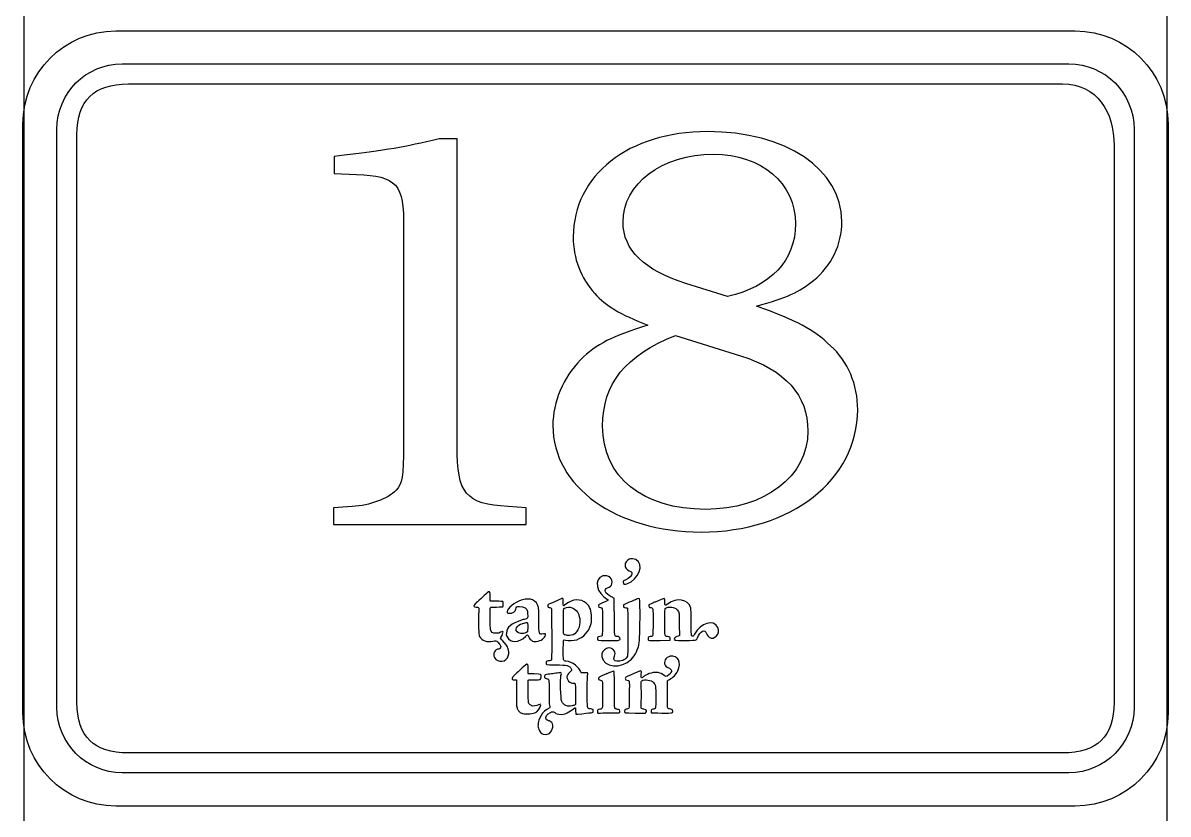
# Model space of a CAD drawing. Header units: millimetres. Extents: x 0 to 115, y 10 to 901.
# Drawn here: x -0.1 to 115.1, y 172.7 to 252.3 of the extents above; entities that cross this region are included whole.
import ezdxf

# ---------------------------------------------------------------- set-up
doc = ezdxf.new("R2010")
doc.units = ezdxf.units.MM
doc.layers.add('1', color=7, linetype='CONTINUOUS')

msp = doc.modelspace()

# ---------------------------------------------------------------- linework, layer by layer
at = {"layer": '1', "color": 7}
for p, q in [((0, 9.610394), (0, 900.64166)), ((114.999971, 900.64166), (114.999971, 9.610394)), ((9.864019, 248.171067), (105.140122, 248.171067)), ((9.864019, 248.171067), (9.864019, 248.171067)), ((10.503252, 246.141184), (104.500888, 246.141184)), ((10.503252, 246.141184), (10.503252, 246.141184)), ((3.30588, 183.465275), (3.30588, 241.594937)), ((5.317772, 183.965514), (5.317772, 241.057304)), ((111.69826, 241.594937), (111.69826, 183.465275)), ((43.595571, 240.613862), (41.773826, 240.613862)), ((43.595571, 209.748277), (43.595571, 240.613862)), ((109.686369, 239.934412), (109.686369, 183.965514)), ((31.189082, 238.848562), (31.189082, 237.141118)), ((31.189082, 237.141118), (33.465557, 237.026818)), ((38.188193, 231.673062), (38.188193, 209.86293)), ((70.798264, 224.78296), (66.586803, 226.092118)), ((73.700214, 223.814232), (73.700214, 223.814232)), ((65.561631, 220.852663), (72.10707, 218.803377)), ((33.009416, 203.654746), (31.131227, 203.540446)), ((31.131227, 203.540446), (31.131227, 201.833002)), ((50.538237, 203.540446), (48.716493, 203.654746)), ((50.538237, 201.833002), (50.538237, 203.540446)), ((31.131227, 201.833002), (50.538237, 201.833002)), ((60.570179, 193.8761), (60.323587, 193.766033)), ((60.323587, 193.766033), (60.323587, 193.657025)), ((63.158156, 193.899736), (62.885459, 193.770266)), ((62.885459, 193.770266), (62.885459, 193.650322)), ((57.115426, 192.029661), (57.111545, 192.473455)), ((58.200218, 192.605747), (58.200218, 191.901602)), ((57.04099, 191.788361), (57.115426, 192.029661)), ((58.200218, 191.901602), (58.194573, 191.798239)), ((58.201276, 191.596802), (58.194573, 191.140661)), ((58.204098, 191.669827), (58.201276, 191.596802)), ((65.936281, 191.713925), (65.940515, 190.699689)), ((47.786218, 190.912061), (47.510698, 190.912061)), ((47.956962, 191.0059), (47.786218, 190.912061)), ((48.538693, 190.933933), (48.515057, 190.709566)), ((48.515057, 190.709566), (48.606073, 190.548347)), ((64.018228, 190.192747), (65.008828, 190.206505)), ((65.008828, 190.206505), (65.008828, 190.341619)), ((65.940515, 190.699689), (65.892184, 190.659825)), ((51.162301, 190.132069), (51.301648, 190.067158)), ((51.301648, 190.067158), (51.537304, 190.090794)), ((60.744098, 189.178511), (60.724695, 188.599603)), ((52.537782, 188.081725), (52.530726, 187.922975)), ((52.647848, 188.111711), (52.537782, 188.081725)), ((60.724695, 188.599603), (60.659784, 188.496239)), ((62.119226, 187.064666), (62.064192, 187.100297)), ((62.109701, 186.746108), (62.119226, 187.064666)), ((49.355726, 186.233522), (49.559632, 186.222586)), ((49.559632, 186.222586), (49.557162, 185.915316)), ((55.488062, 184.799128), (55.495118, 183.75173)), ((55.495118, 183.75173), (55.443965, 183.710455)), ((57.268531, 183.241967), (57.148587, 183.28183)), ((57.275234, 183.117789), (57.268531, 183.241967)), ((62.09312, 183.390839), (62.106879, 183.940467)), ((62.146742, 183.348153), (62.09312, 183.390839)), ((54.072718, 182.756897), (54.455834, 182.81193)), ((54.455834, 182.81193), (54.636457, 182.900125)), ((61.501865, 182.892011), (62.521745, 182.887778)), ((62.521745, 182.887778), (62.572545, 182.937167)), ((104.500888, 178.880222), (10.503252, 178.880222)), ((105.140122, 176.889145), (9.864019, 176.889145))]:
    msp.add_line(p, q, dxfattribs=at)
at = {"layer": '1', "color": 1}
for p, q in [((9.224645, 251.478359), (105.779526, 251.478359)), ((9.224645, 251.478359), (9.224645, 251.478359)), ((-0.119865, 182.884955), (-0.119865, 242.128337)), ((115.124035, 242.128337), (115.124035, 182.884955)), ((105.779526, 173.533522), (9.224645, 173.533522))]:
    msp.add_line(p, q, dxfattribs=at)
for points in [[(-0.119865, 242.128337), (-0.119865, 247.308173), (4.047196, 251.478359), (9.224645, 251.478359)], [(105.779526, 251.478359), (110.956975, 251.478359), (115.124035, 247.308173), (115.124035, 242.128337)], [(9.224645, 173.533522), (4.047196, 173.533522), (-0.119865, 177.704767), (-0.119865, 182.884955)], [(115.124035, 182.884955), (115.124035, 177.704767), (110.956975, 173.533522), (105.779526, 173.533522)]]:
    msp.add_open_spline(points, degree=3, dxfattribs=at)
at = {"layer": '1', "color": 7}
for points in [[(3.30588, 241.594937), (3.30588, 245.237015), (6.231466, 248.171067), (9.864019, 248.171067)], [(105.140122, 248.171067), (108.772674, 248.171067), (111.69826, 245.237015), (111.69826, 241.594937)], [(5.317772, 241.057304), (5.317772, 244.493006), (7.005814, 246.141184), (10.503252, 246.141184)], [(104.500888, 246.141184), (107.998327, 246.141184), (109.686369, 243.372584), (109.686369, 239.934412)], [(68.748978, 241.355048), (60.838995, 241.355048), (55.261932, 236.970373), (55.261932, 230.76219)], [(82.293528, 232.299948), (82.293528, 237.595848), (76.658961, 241.355048), (68.748978, 241.355048)], [(41.773826, 240.613862), (38.075304, 239.760845), (36.879035, 239.531893), (31.189082, 238.848562)], [(60.269965, 232.243504), (60.269965, 236.115945), (64.196028, 239.077162), (69.374453, 239.077162)], [(69.374453, 239.077162), (74.2128, 239.077162), (77.627689, 236.17239), (77.627689, 232.072759)], [(33.465557, 237.026818), (37.505921, 236.912165), (38.246049, 236.05809), (38.188193, 231.673062)], [(66.586803, 226.092118), (62.43214, 227.402335), (60.269965, 229.453032), (60.269965, 232.243504)], [(77.627689, 232.072759), (77.627689, 228.42786), (75.122261, 225.750276), (70.798264, 224.78296)], [(79.448022, 226.377162), (81.269767, 227.858476), (82.293528, 230.022062), (82.293528, 232.299948)], [(55.261932, 230.76219), (55.261932, 228.598604), (56.000648, 226.66256), (57.424106, 225.068004)], [(73.700214, 223.814232), (76.716817, 224.611862), (78.025975, 225.239101), (79.448022, 226.377162)], [(57.424106, 225.068004), (58.56252, 223.814232), (59.928123, 223.01766), (62.773629, 221.877835)], [(81.155467, 219.828902), (79.391578, 221.479549), (77.797022, 222.333976), (73.700214, 223.814232)], [(62.773629, 221.877835), (59.187995, 220.796218), (57.595204, 219.999646), (56.000648, 218.404032)], [(58.220679, 211.741118), (58.220679, 216.012904), (60.497154, 218.860174), (65.561631, 220.852663)], [(83.886672, 213.393529), (83.886672, 215.898604), (82.919356, 218.232935), (81.155467, 219.828902)], [(56.000648, 218.404032), (54.236759, 216.638732), (53.212998, 214.189749), (53.212998, 211.798974)], [(72.10707, 218.803377), (76.602517, 217.379918), (78.878992, 214.873432), (78.878992, 211.228532)], [(68.123151, 201.091463), (77.171547, 201.091463), (83.886672, 206.330919), (83.886672, 213.393529)], [(53.212998, 211.798974), (53.212998, 205.647588), (59.586281, 201.091463), (68.123151, 201.091463)], [(68.578234, 203.369349), (62.261042, 203.369349), (58.220679, 206.616316), (58.220679, 211.741118)], [(78.878992, 211.228532), (78.878992, 206.67276), (74.496786, 203.369349), (68.578234, 203.369349)], [(38.188193, 209.86293), (38.188193, 206.616316), (38.075304, 205.932633), (37.448065, 205.305746)], [(48.716493, 203.654746), (44.448587, 203.882288), (43.537715, 204.965316), (43.595571, 209.748277)], [(37.448065, 205.305746), (36.538604, 204.394874), (34.83116, 203.769046), (33.009416, 203.654746)], [(60.896851, 198.347911), (60.332054, 198.062866), (60.329231, 197.431394), (60.894029, 197.197149)], [(60.65167, 195.885522), (61.861345, 196.296155), (62.45119, 197.880833), (61.556898, 198.320394)], [(61.556898, 198.320394), (61.386154, 198.404355), (61.038667, 198.418113), (60.898262, 198.347911)], [(60.894029, 197.197149), (61.183659, 197.077558), (61.228815, 196.990422), (61.124392, 196.766055)], [(58.252429, 196.675038), (57.28229, 196.454552), (57.583915, 194.890336), (58.707159, 194.315661)], [(59.155187, 195.893636), (59.297004, 196.381527), (58.810523, 196.801686), (58.251018, 196.675038)], [(60.323587, 196.174799), (60.265731, 196.15963), (60.26432, 196.050622), (60.323587, 195.923975)], [(61.124392, 196.766055), (61.02244, 196.553683), (60.612865, 196.250647), (60.323587, 196.174799)], [(60.323587, 195.923975), (60.37474, 195.809675), (60.416015, 195.805441), (60.65167, 195.885522)], [(46.586068, 194.960891), (46.320073, 194.723825), (45.555251, 194.023561), (45.429662, 193.901147)], [(46.898629, 194.566486), (46.897571, 195.13975), (46.852062, 195.197605), (46.584657, 194.96195)], [(59.093098, 194.5873), (58.48244, 194.8794), (58.282768, 195.324605), (58.693401, 195.478769)], [(58.693401, 195.478769), (58.982679, 195.586366), (59.094509, 195.686908), (59.155187, 195.893636)], [(45.429662, 193.901147), (45.180249, 193.657025), (45.206707, 193.54978), (45.509743, 193.54978)], [(46.922265, 194.151972), (46.907096, 194.162908), (46.898629, 194.301902), (46.898629, 194.566486)], [(47.551973, 194.128336), (47.22001, 194.13398), (46.936023, 194.144916), (46.922265, 194.151972)], [(48.174979, 194.10223), (48.165101, 194.111755), (47.885348, 194.121633), (47.551973, 194.128336)], [(48.188737, 193.579766), (48.221546, 193.607636), (48.209198, 194.069069), (48.174979, 194.10223)], [(49.279879, 193.873277), (48.669573, 193.446416), (48.392643, 192.915838), (48.77964, 192.915838)], [(50.294115, 194.310369), (49.951215, 194.244047), (49.579035, 194.084238), (49.279879, 193.873277)], [(49.475671, 193.322238), (49.497896, 193.54978), (49.58609, 193.618572), (49.860198, 193.618572)], [(49.860198, 193.618572), (50.292704, 193.618572), (50.643012, 193.381505), (50.644423, 193.089405)], [(50.480382, 194.351644), (50.468034, 194.346), (50.383721, 194.32695), (50.294115, 194.310369)], [(50.950282, 194.325538), (50.795765, 194.348822), (50.507898, 194.365402), (50.480382, 194.351644)], [(51.672418, 193.782613), (51.549651, 194.049666), (51.246615, 194.28003), (50.950282, 194.325538)], [(51.793421, 192.259672), (51.790951, 193.539902), (51.793421, 193.513797), (51.672418, 193.782613)], [(52.740276, 193.807308), (52.628798, 193.770266), (52.708526, 193.506741), (52.829882, 193.506741)], [(54.058959, 194.380572), (53.947482, 194.322716), (52.824237, 193.832002), (52.740276, 193.807308)], [(54.257573, 194.052488), (54.256162, 194.467355), (54.249107, 194.479702), (54.06037, 194.381983)], [(54.279445, 193.71488), (54.267098, 193.748041), (54.257573, 193.899736), (54.257573, 194.052488)], [(54.533093, 193.84188), (54.294615, 193.641855), (54.305904, 193.6475), (54.279445, 193.71488)], [(56.578145, 193.931486), (56.059915, 194.413733), (55.162801, 194.373516), (54.533093, 193.84188)], [(57.111545, 192.473455), (57.10449, 193.184302), (56.959851, 193.577297), (56.578145, 193.931486)], [(58.122959, 193.923019), (57.836151, 193.803075), (57.804401, 193.77838), (57.805812, 193.662669)], [(57.805812, 193.662669), (57.805812, 193.546958), (57.826626, 193.530377), (57.990668, 193.491572)], [(58.707159, 194.315661), (58.864145, 194.235933), (58.829926, 194.213708), (58.122959, 193.923019)], [(59.375673, 194.427491), (59.365795, 194.445483), (59.239148, 194.517097), (59.093098, 194.5873)], [(59.40319, 192.575408), (59.396134, 193.575886), (59.383787, 194.4095), (59.375673, 194.427491)], [(60.323587, 193.657025), (60.323587, 193.534611), (60.330642, 193.530377), (60.557831, 193.484869)], [(61.111692, 194.111755), (60.949415, 194.044375), (60.705292, 193.938188), (60.570179, 193.8761)], [(61.626042, 194.332241), (61.506098, 194.28003), (61.274323, 194.179488), (61.111692, 194.111755)], [(61.970354, 193.71488), (61.950951, 194.535088), (61.97882, 194.483936), (61.626042, 194.33083)], [(61.986934, 193.025905), (61.986934, 193.043897), (61.97882, 193.353988), (61.970354, 193.71488)], [(62.885459, 193.650322), (62.885459, 193.51803), (62.867467, 193.531788), (63.092187, 193.492983)], [(63.50282, 194.0539), (63.464015, 194.041552), (63.30844, 193.972761), (63.158156, 193.899736)], [(63.969898, 194.252513), (63.752234, 194.155852), (63.542684, 194.067658), (63.50282, 194.0539)], [(64.482484, 194.041552), (64.465903, 194.503338), (64.503298, 194.488169), (63.969898, 194.252513)], [(64.736131, 193.847172), (64.485306, 193.665491), (64.496242, 193.657025), (64.482484, 194.041552)], [(67.081398, 193.451708), (66.825281, 194.350233), (65.692512, 194.54038), (64.736131, 193.847172)], [(45.509743, 193.54978), (45.789496, 193.54978), (45.786674, 193.559305), (45.735874, 192.706288)], [(45.735874, 192.706288), (45.692835, 192.008847), (45.745399, 190.724736), (45.821246, 190.592444)], [(46.934612, 191.304702), (46.897571, 191.452164), (46.884871, 193.450297), (46.922265, 193.509563)], [(46.922265, 193.509563), (46.937435, 193.5332), (47.062671, 193.541313), (47.549151, 193.548369)], [(47.549151, 193.548369), (47.962607, 193.553661), (48.167923, 193.563538), (48.188737, 193.579766)], [(48.77964, 192.915838), (49.177926, 192.915838), (49.452387, 193.075647), (49.475671, 193.322238)], [(50.667707, 192.892202), (50.751668, 192.456875), (50.702279, 192.36868), (50.338212, 192.302358)], [(50.644423, 193.089405), (50.644423, 193.045308), (50.653948, 192.957113), (50.667707, 192.892202)], [(52.829882, 193.506741), (52.908551, 193.506741), (53.036609, 193.43795), (53.075062, 193.373391)], [(53.075062, 193.373391), (53.094465, 193.343052), (53.101168, 188.503294), (53.082118, 188.331139)], [(54.26992, 192.104097), (54.267098, 193.458763), (54.257573, 193.363513), (54.420204, 193.447475)], [(54.420204, 193.447475), (54.621287, 193.55225), (54.913387, 193.567419), (55.150454, 193.484869)], [(55.150454, 193.484869), (55.442554, 193.385738), (55.759701, 193.061888), (55.80909, 192.814944)], [(55.80909, 192.814944), (55.821437, 192.75603), (55.847895, 192.663602), (55.866945, 192.609627)], [(55.866945, 192.609627), (55.949848, 192.393375), (55.929034, 191.751319), (55.832726, 191.454986)], [(57.990668, 193.491572), (58.204098, 193.443594), (58.200218, 193.464055), (58.200218, 192.605747)], [(59.671654, 190.595266), (59.396134, 190.601969), (59.416948, 190.448864), (59.40319, 192.575408)], [(60.557831, 193.484869), (60.633679, 193.4697), (60.708115, 193.443594), (60.723284, 193.424191)], [(60.723284, 193.424191), (60.757856, 193.382916), (60.773026, 190.080916), (60.744098, 189.178511)], [(61.900151, 189.998366), (61.938604, 190.225908), (62.004926, 192.551772), (61.986934, 193.025905)], [(63.092187, 193.492983), (63.298915, 193.458763), (63.290448, 193.521911), (63.290448, 192.073758)], [(64.481073, 192.02825), (64.481073, 193.156786), (64.486717, 193.366336), (64.514234, 193.407611)], [(64.514234, 193.407611), (64.580203, 193.508152), (64.982723, 193.577297), (65.181337, 193.523322)], [(65.181337, 193.523322), (65.250128, 193.504272), (65.363017, 193.476755), (65.434631, 193.462644)], [(65.434631, 193.462644), (65.666406, 193.416077), (65.849498, 193.184302), (65.910176, 192.857983)], [(65.910176, 192.857983), (65.923934, 192.780725), (65.93487, 192.330227), (65.936281, 191.713925)], [(67.133962, 192.007436), (67.120203, 193.14585), (67.113148, 193.338819), (67.081398, 193.451708)], [(50.129015, 192.247325), (48.927101, 191.83528), (48.606073, 191.569286), (48.538693, 190.933933)], [(49.767771, 190.954747), (49.279879, 191.20275), (49.519768, 191.722391), (50.203451, 191.897369)], [(50.338212, 192.302358), (50.28459, 192.292833), (50.189693, 192.268139), (50.129015, 192.247325)], [(50.203451, 191.897369), (50.283179, 191.918183), (50.382309, 191.948169), (50.425348, 191.96475)], [(50.425348, 191.96475), (50.568576, 192.021194), (50.649715, 191.999322), (50.67194, 191.89878)], [(50.67194, 191.89878), (50.700868, 191.759433), (50.682876, 191.08845), (50.648304, 191.048586)], [(52.262262, 190.84468), (51.800476, 190.731439), (51.796243, 190.746608), (51.793421, 192.259672)], [(54.464301, 190.746608), (54.258984, 190.789294), (54.271332, 190.7011), (54.26992, 192.104097)], [(55.832726, 191.454986), (55.741709, 191.180877), (55.47007, 190.855616), (55.245704, 190.750841)], [(55.614709, 190.26295), (56.313562, 190.510952), (56.816623, 191.048586), (57.04099, 191.788361)], [(58.194573, 191.798239), (58.195984, 191.742852), (58.194573, 191.730505), (58.204098, 191.669827)], [(63.290448, 192.073758), (63.290448, 190.53988), (63.296092, 190.573041), (63.002581, 190.57163)], [(64.762237, 190.585389), (64.446853, 190.643244), (64.478251, 190.478144), (64.481073, 192.02825)], [(67.151953, 190.688752), (67.150542, 190.688752), (67.142076, 191.28283), (67.133962, 192.007436)], [(69.814014, 191.493439), (69.384331, 192.350689), (68.057181, 191.970394), (67.479684, 190.823866)], [(67.756614, 190.462975), (68.068117, 191.157241), (68.495331, 191.355855), (68.680187, 190.888777)], [(68.94477, 190.50813), (69.458767, 190.166641), (70.108937, 190.902536), (69.814014, 191.493439)], [(45.821246, 190.592444), (46.067837, 190.162408), (46.603707, 189.977905), (47.182615, 190.123955)], [(47.510698, 190.912061), (47.127582, 190.912061), (47.015751, 190.986497), (46.934612, 191.304702)], [(47.182615, 190.123955), (47.437673, 190.188514), (47.491296, 190.176166), (47.685676, 190.016358)], [(48.132293, 190.194158), (47.904751, 190.419936), (47.907573, 190.407589), (48.042687, 190.575864)], [(48.19544, 191.036239), (48.176037, 191.107852), (48.132293, 191.102208), (47.956962, 191.0059)], [(48.042687, 190.575864), (48.100543, 190.6503), (48.21061, 190.97803), (48.19544, 191.036239)], [(48.694268, 189.404641), (48.694268, 189.520352), (48.421571, 189.903469), (48.132293, 190.194158)], [(48.606073, 190.548347), (48.961673, 189.90735), (49.744487, 189.922519), (50.441576, 190.581155)], [(50.648304, 191.048586), (50.521657, 190.894069), (49.996723, 190.839036), (49.767771, 190.954747)], [(50.441576, 190.581155), (50.696634, 190.822455), (50.688521, 190.823866), (50.805643, 190.502839)], [(50.805643, 190.502839), (50.862087, 190.349733), (50.997201, 190.209327), (51.162301, 190.132069)], [(51.537304, 190.090794), (52.055534, 190.143005), (52.416426, 190.404766), (52.45629, 190.755075)], [(52.45629, 190.755075), (52.470048, 190.880311), (52.448176, 190.889836), (52.262262, 190.84468)], [(54.261454, 189.32315), (54.26992, 190.36208), (54.25334, 190.291877), (54.480882, 190.224497)], [(54.596593, 190.703922), (54.590948, 190.713447), (54.53027, 190.73285), (54.464301, 190.746608)], [(54.480882, 190.224497), (54.728884, 190.151472), (55.360004, 190.173344), (55.614709, 190.26295)], [(55.245704, 190.750841), (55.120115, 190.691575), (54.62552, 190.657002), (54.596593, 190.703922)], [(57.695745, 190.359611), (57.695745, 190.198391), (57.666818, 190.203683), (58.582981, 190.189925)], [(57.94657, 190.580097), (57.723262, 190.534589), (57.695745, 190.509541), (57.695745, 190.359611)], [(58.194573, 191.140661), (58.187518, 190.60338), (58.198806, 190.630897), (57.94657, 190.580097)], [(58.582981, 190.189925), (59.838518, 190.170522), (59.97222, 190.18428), (59.97222, 190.327861)], [(59.97222, 190.327861), (59.97222, 190.497194), (59.868856, 190.589622), (59.671654, 190.595266)], [(62.787387, 190.367725), (62.786329, 190.171933), (62.762692, 190.176166), (64.018228, 190.192747)], [(63.002581, 190.57163), (62.83854, 190.57163), (62.790209, 190.524711), (62.787387, 190.367725)], [(65.008828, 190.341619), (65.008828, 190.5233), (64.99119, 190.542702), (64.762237, 190.585389)], [(65.684045, 190.582566), (65.466381, 190.531766), (65.35067, 190.327861), (65.478728, 190.223086)], [(65.478728, 190.223086), (65.557398, 190.158175), (67.58587, 190.178989), (67.646548, 190.244958)], [(65.892184, 190.659825), (65.864667, 190.637952), (65.771181, 190.60338), (65.684045, 190.582566)], [(67.479684, 190.823866), (67.359739, 190.5868), (67.278601, 190.552227), (67.151953, 190.688752)], [(67.646548, 190.244958), (67.661717, 190.261539), (67.711459, 190.359611), (67.756614, 190.462975)], [(68.680187, 190.888777), (68.761326, 190.680639), (68.830117, 190.583977), (68.94477, 190.50813)], [(47.762935, 189.320327), (47.389343, 189.320327), (47.14134, 188.832436), (47.332898, 188.4786)], [(47.685676, 190.016358), (48.016229, 189.74613), (48.063148, 189.320327), (47.762935, 189.320327)], [(48.724607, 189.315036), (48.708026, 189.341141), (48.694268, 189.382416), (48.694268, 189.404641)], [(48.730251, 188.650755), (48.79234, 188.889233), (48.790929, 189.213083), (48.724607, 189.315036)], [(54.522157, 188.109241), (54.25334, 188.13958), (54.251929, 188.140639), (54.261454, 189.32315)], [(59.415537, 189.101252), (59.068404, 189.775058), (58.01254, 189.338319), (58.135306, 188.572086)], [(59.40319, 188.599603), (59.481506, 188.835258), (59.48574, 188.966139), (59.415537, 189.101252)], [(61.110634, 188.311736), (61.52797, 188.726603), (61.775973, 189.254358), (61.900151, 189.998366)], [(47.332898, 188.4786), (47.65816, 187.880289), (48.558096, 187.992119), (48.730251, 188.650755)], [(50.731207, 187.276686), (50.733676, 187.810086), (50.682876, 187.891225), (50.452865, 187.699666)], [(52.530726, 187.922975), (52.524023, 187.727536), (52.420659, 187.747997), (53.445832, 187.734239)], [(52.865512, 188.149105), (52.806598, 188.149105), (52.707115, 188.129703), (52.647848, 188.111711)], [(53.082118, 188.331139), (53.065537, 188.180855), (53.032376, 188.153339), (52.865512, 188.149105)], [(56.062737, 186.948955), (55.879293, 187.515164), (55.187848, 188.037628), (54.522157, 188.109241)], [(58.135306, 188.572086), (58.315929, 187.450253), (60.085109, 187.296089), (61.110634, 188.311736)], [(59.640256, 188.105008), (59.350626, 188.140639), (59.289948, 188.266228), (59.40319, 188.599603)], [(60.659784, 188.496239), (60.495742, 188.230244), (60.037131, 188.053855), (59.640256, 188.105008)], [(65.031053, 188.605247), (64.576323, 188.519875), (64.310328, 188.060911), (64.501887, 187.687319)], [(65.783528, 187.121111), (66.198042, 187.96178), (65.798698, 188.748475), (65.031053, 188.605247)], [(49.362782, 186.714711), (49.24954, 186.631808), (49.110546, 186.447305), (49.111957, 186.378161)], [(49.709915, 187.031505), (49.543404, 186.874519), (49.386065, 186.73235), (49.362782, 186.714711)], [(50.454276, 187.701078), (50.273654, 187.551147), (50.027062, 187.32925), (49.709915, 187.031505)], [(50.729796, 186.866053), (50.728384, 186.885455), (50.729796, 187.069958), (50.731207, 187.276686)], [(51.344334, 186.819133), (50.802821, 186.830422), (50.731207, 186.834303), (50.729796, 186.866053)], [(52.01814, 186.52033), (52.026607, 186.829011), (52.08164, 186.803964), (51.344334, 186.819133)], [(52.745921, 186.783503), (52.427362, 186.746108), (52.386087, 186.725647), (52.377973, 186.589122)], [(53.064126, 186.826189), (52.991101, 186.813841), (52.849284, 186.794439), (52.745921, 186.783503)], [(53.655382, 186.911561), (53.443009, 186.884044), (53.240515, 186.855116), (53.064126, 186.826189)], [(53.445832, 187.734239), (54.698545, 187.719069), (54.876345, 187.677794), (55.054145, 187.3483)], [(53.910087, 186.946133), (53.86599, 186.939078), (53.75169, 186.923908), (53.655382, 186.911561)], [(54.027209, 186.6498), (54.104468, 186.92673), (54.085065, 186.975061), (53.910087, 186.946133)], [(54.896807, 186.957069), (54.732765, 186.79585), (54.677732, 186.725647), (54.655859, 186.655444)], [(55.054145, 187.3483), (55.136695, 187.198369), (55.131051, 187.18708), (54.896807, 186.957069)], [(56.277579, 186.922497), (56.093076, 186.908739), (56.075084, 186.911561), (56.062737, 186.948955)], [(56.718551, 186.765511), (56.773937, 186.965183), (56.791576, 186.959891), (56.277579, 186.922497)], [(56.677276, 185.136736), (56.677276, 186.516097), (56.681509, 186.626516), (56.718551, 186.765511)], [(58.427406, 186.755986), (58.357204, 186.718591), (58.263365, 186.675905), (58.220679, 186.660736)], [(58.587215, 186.824778), (58.569223, 186.824778), (58.497609, 186.793028), (58.427406, 186.755986)], [(58.709981, 186.867464), (58.66024, 186.84418), (58.605206, 186.824778), (58.587215, 186.824778)], [(59.040534, 187.00928), (58.908243, 186.954247), (58.75937, 186.8911), (58.709981, 186.867464)], [(59.382376, 187.03715), (59.359093, 187.125344), (59.313584, 187.121111), (59.040534, 187.00928)], [(59.409893, 185.196003), (59.404601, 186.175666), (59.391901, 187.003989), (59.382376, 187.03715)], [(61.518445, 186.922497), (61.315951, 186.823366), (60.662606, 186.53938), (60.63509, 186.53938)], [(61.692012, 186.999755), (61.681076, 186.999755), (61.603817, 186.965183), (61.518445, 186.922497)], [(61.858876, 187.068547), (61.777384, 187.030094), (61.701537, 186.999755), (61.692012, 186.999755)], [(62.064192, 187.100297), (62.010217, 187.134869), (62.002104, 187.133458), (61.858876, 187.068547)], [(62.240581, 186.472), (62.109701, 186.3577), (62.098412, 186.382394), (62.109701, 186.746108)], [(63.123937, 186.914383), (62.827604, 186.835714), (62.57819, 186.725647), (62.44872, 186.616639)], [(64.399934, 186.667791), (64.051037, 186.964125), (63.624176, 187.046675), (63.123937, 186.914383)], [(64.879359, 186.727058), (64.621831, 186.529855), (64.569267, 186.523153), (64.399934, 186.667791)], [(64.501887, 187.687319), (64.567856, 187.55785), (64.81727, 187.393808), (64.947092, 187.393808)], [(65.146765, 187.178966), (65.177103, 187.0562), (65.066684, 186.870286), (64.879359, 186.727058)], [(64.940037, 186.269505), (65.317509, 186.474822), (65.609609, 186.769744), (65.783528, 187.121111)], [(64.947092, 187.393808), (64.989778, 187.393808), (65.131595, 187.241055), (65.146765, 187.178966)], [(49.111957, 186.378161), (49.111957, 186.258569), (49.133829, 186.245869), (49.355726, 186.233522)], [(49.557162, 185.915316), (49.557162, 185.747041), (49.551518, 185.160019), (49.545873, 184.611803)], [(50.753079, 184.031483), (50.729796, 184.054767), (50.717448, 186.171433), (50.740732, 186.210239)], [(50.740732, 186.210239), (50.750257, 186.225408), (50.951693, 186.233522), (51.329165, 186.233522)], [(51.329165, 186.233522), (52.055534, 186.233522), (52.010026, 186.214472), (52.01814, 186.52033)], [(52.377973, 186.589122), (52.369507, 186.427903), (52.394554, 186.39333), (52.543073, 186.362991)], [(52.543073, 186.362991), (52.850343, 186.299844), (52.832704, 186.385216), (52.831293, 185.022436)], [(54.100234, 184.064644), (53.99299, 184.362389), (53.937957, 186.324539), (54.027209, 186.6498)], [(54.655859, 186.655444), (54.537326, 186.252925), (54.908095, 185.848994), (55.365295, 185.879333)], [(55.365295, 185.879333), (55.489473, 185.8878), (55.481359, 185.963647), (55.488062, 184.799128)], [(58.220679, 186.660736), (57.747956, 186.491403), (57.632245, 186.250103), (57.99737, 186.192247)], [(57.99737, 186.192247), (58.226323, 186.155205), (58.227734, 186.150972), (58.215387, 184.625561)], [(60.63509, 186.53938), (60.567709, 186.53938), (60.498565, 186.445894), (60.498565, 186.352055)], [(60.498565, 186.352055), (60.498565, 186.2434), (60.564887, 186.189425), (60.695767, 186.189425)], [(60.695767, 186.189425), (60.776906, 186.189425), (60.881681, 186.138625), (60.901084, 186.090294)], [(60.901084, 186.090294), (60.921545, 186.036672), (60.892617, 183.452575), (60.870745, 183.394719)], [(62.110759, 185.373803), (62.101234, 186.10123), (62.101234, 186.104053), (62.148154, 186.134391)], [(62.148154, 186.134391), (62.41697, 186.305136), (63.134873, 186.204594), (63.334545, 185.966116)], [(62.33689, 186.53938), (62.325954, 186.53938), (62.281856, 186.509394), (62.240581, 186.472)], [(62.44872, 186.616639), (62.397567, 186.573953), (62.346415, 186.53938), (62.33689, 186.53938)], [(63.334545, 185.966116), (63.55362, 185.705766), (63.562087, 185.649322), (63.563498, 184.447761)], [(64.748478, 185.817597), (64.727665, 186.181311), (64.712848, 186.146739), (64.940037, 186.269505)], [(64.754123, 184.523608), (64.760826, 185.073236), (64.758003, 185.654967), (64.748478, 185.817597)], [(49.545873, 184.611803), (49.539171, 183.730917), (49.541993, 183.601447), (49.57339, 183.514664)], [(52.831293, 185.022436), (52.829882, 184.059), (52.835526, 183.845569), (52.864454, 183.689642)], [(56.899173, 183.325928), (56.670573, 183.334394), (56.677276, 183.277597), (56.677276, 185.136736)], [(58.215387, 184.625561), (58.204098, 183.20175), (58.226323, 183.305114), (57.925756, 183.280419)], [(59.509376, 183.327339), (59.41977, 183.346742), (59.421181, 183.314992), (59.409893, 185.196003)], [(62.106879, 183.940467), (62.123459, 184.636497), (62.123459, 184.522197), (62.110759, 185.373803)], [(63.563498, 184.447761), (63.563498, 183.237733), (63.58537, 183.321694), (63.269987, 183.279008)], [(64.955206, 183.305114), (64.727665, 183.372847), (64.740365, 183.301233), (64.754123, 184.523608)], [(9.864019, 176.889145), (6.231466, 176.889145), (3.30588, 179.821433), (3.30588, 183.465275)], [(10.503252, 178.880222), (7.005814, 178.880222), (5.317772, 180.5284), (5.317772, 183.965514)], [(49.57339, 183.514664), (49.592793, 183.461042), (49.618898, 183.37708), (49.632657, 183.32875)], [(49.632657, 183.32875), (49.661585, 183.222564), (49.842207, 182.992553), (49.931812, 182.947044)], [(50.775304, 183.941878), (50.775304, 183.979272), (50.764015, 184.019136), (50.753079, 184.031483)], [(50.988734, 183.666358), (50.888193, 183.699519), (50.775304, 183.844158), (50.775304, 183.941878)], [(51.090687, 183.622261), (51.079751, 183.631786), (51.032832, 183.6526), (50.988734, 183.666358)], [(51.771548, 183.699519), (51.571876, 183.601447), (51.163712, 183.554528), (51.090687, 183.622261)], [(51.405012, 182.908239), (51.673829, 183.022892), (51.927123, 183.330161), (51.981098, 183.608503)], [(52.849284, 183.367203), (52.162779, 183.054642), (51.695701, 182.350144), (51.720396, 181.663992)], [(51.981098, 183.608503), (52.019551, 183.808175), (52.005793, 183.81523), (51.771548, 183.699519)], [(52.864454, 183.689642), (52.911021, 183.434936), (52.909609, 183.394719), (52.849284, 183.367203)], [(55.149043, 183.611325), (54.760634, 183.465275), (54.235348, 183.692464), (54.100234, 184.064644)], [(54.636457, 182.900125), (54.881637, 183.02148), (55.118704, 183.172822), (55.300737, 183.323105)], [(55.311673, 183.655422), (55.267576, 183.648367), (55.194551, 183.628964), (55.149043, 183.611325)], [(55.300737, 183.323105), (55.497587, 183.485736), (55.506054, 183.476211), (55.506054, 183.084628)], [(55.443965, 183.710455), (55.415037, 183.68823), (55.357182, 183.663536), (55.311673, 183.655422)], [(57.148587, 183.28183), (57.082618, 183.304055), (56.969376, 183.323105), (56.899173, 183.325928)], [(57.925756, 183.280419), (57.712326, 183.261017), (57.68622, 183.23103), (57.70527, 183.025361)], [(59.66354, 183.283242), (59.609918, 183.299822), (59.540773, 183.320283), (59.509376, 183.327339)], [(59.815234, 183.251492), (59.784895, 183.251492), (59.717162, 183.266661), (59.66354, 183.283242)], [(59.950348, 183.077925), (59.950348, 183.193636), (59.90484, 183.251492), (59.815234, 183.251492)], [(60.582526, 183.273717), (60.483395, 183.273717), (60.432595, 183.19928), (60.432595, 183.051819)], [(60.870745, 183.394719), (60.849931, 183.341097), (60.692945, 183.273717), (60.582526, 183.273717)], [(62.372873, 183.277597), (62.27339, 183.294178), (62.177081, 183.323105), (62.146742, 183.348153)], [(62.572545, 182.937167), (62.715773, 183.080747), (62.625109, 183.234911), (62.372873, 183.277597)], [(63.269987, 183.279008), (63.183204, 183.266661), (63.154276, 183.251492), (63.132051, 183.208805)], [(65.18804, 183.252903), (65.15629, 183.252903), (65.051515, 183.277597), (64.955206, 183.305114)], [(65.272001, 183.0557), (65.272001, 183.219742), (65.258242, 183.252903), (65.18804, 183.252903)], [(109.686369, 183.965514), (109.686369, 180.5284), (107.998327, 178.880222), (104.500888, 178.880222)], [(111.69826, 183.465275), (111.69826, 179.821433), (108.772674, 176.889145), (105.140122, 176.889145)], [(49.931812, 182.947044), (49.967796, 182.929053), (50.032354, 182.8906), (50.076451, 182.863083)], [(50.076451, 182.863083), (50.239082, 182.759719), (51.126671, 182.788647), (51.405012, 182.908239)], [(52.529315, 182.273239), (52.448176, 182.50325), (52.617509, 182.7636), (52.964996, 182.945633)], [(52.864454, 182.091206), (52.770615, 182.091206), (52.550129, 182.21115), (52.529315, 182.273239)], [(53.156554, 181.873542), (53.114926, 181.931397), (52.900084, 182.091206), (52.864454, 182.091206)], [(52.964996, 182.945633), (53.171723, 183.054642), (53.192184, 183.054642), (53.398912, 182.936108)], [(53.398912, 182.936108), (53.601407, 182.820044), (53.626454, 182.754075), (54.072718, 182.756897)], [(55.506054, 183.084628), (55.506054, 182.924819), (55.515579, 182.788647), (55.526515, 182.781592)], [(55.526515, 182.781592), (55.562498, 182.759719), (56.642704, 182.85885), (56.82897, 182.901536)], [(56.82897, 182.901536), (56.878359, 182.912472), (56.977843, 182.92235), (57.050868, 182.923408)], [(57.050868, 182.923408), (57.242426, 182.923408), (57.283701, 182.959392), (57.275234, 183.117789)], [(57.70527, 183.025361), (57.724673, 182.836625), (57.702448, 182.856028), (57.870723, 182.880722)], [(57.870723, 182.880722), (57.947981, 182.892011), (58.434462, 182.900125), (58.95234, 182.898714)], [(58.95234, 182.898714), (60.017729, 182.89448), (59.950348, 182.883544), (59.950348, 183.077925)], [(60.432595, 183.051819), (60.432595, 182.884955), (60.351104, 182.897303), (61.501865, 182.892011)], [(63.132051, 183.208805), (63.096067, 183.13578), (63.095009, 182.901536), (63.132051, 182.902947)], [(63.132051, 182.902947), (63.14722, 182.902947), (63.621353, 182.898714), (64.18474, 182.8906)], [(64.18474, 182.8906), (65.346437, 182.87543), (65.272001, 182.864142), (65.272001, 183.0557)], [(51.720396, 181.663992), (51.720396, 181.663992), (51.674887, 181.578619), (51.728862, 181.467142)], [(51.728862, 181.467142), (51.781073, 181.3539), (51.796243, 181.121067), (51.931357, 180.999711)], [(51.931357, 180.999711), (52.066471, 180.878708), (52.029076, 180.753119), (52.540604, 180.735128)], [(52.540604, 180.735128), (53.051779, 180.714667), (53.204532, 181.461497), (53.211587, 181.483369)], [(53.211587, 181.483369), (53.23099, 181.533111), (53.188304, 181.826622), (53.156554, 181.873542)]]:
    msp.add_open_spline(points, degree=3, dxfattribs=at)

doc.saveas('drawing.dxf')
